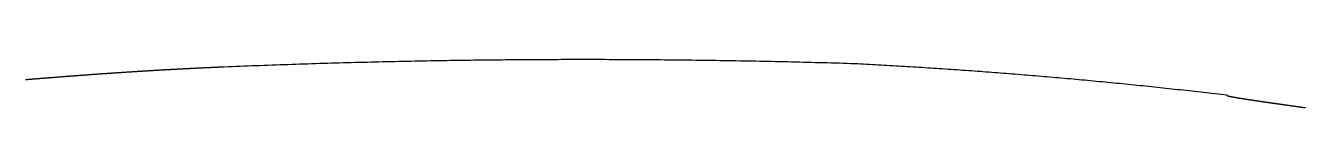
# Model space of a CAD drawing. Header units: millimetres. Extents: x 0 to 610, y 0 to 457.
# Drawn here: x 31.16 to 37.87, y 98 to 98.26 of the extents above; entities that cross this region are included whole.
import ezdxf

# ---------------------------------------------------------------- set-up
doc = ezdxf.new("R2010")
doc.units = ezdxf.units.MM
doc.layers.add('TEST_CUT_FIRST', color=1, linetype='Continuous')

msp = doc.modelspace()

# ---------------------------------------------------------------- linework, layer by layer
at = {"layer": 'TEST_CUT_FIRST'}
msp.add_lwpolyline([(31.16273, 98.15188), (31.16416, 98.152), (31.1656, 98.15211), (31.16701, 98.15223), (31.16839, 98.15234), (31.16975, 98.15246), (31.1711, 98.15257), (31.17247, 98.15268), (31.17385, 98.1528), (31.17523, 98.15291), (31.17661, 98.15302), (31.17799, 98.15314), (31.17936, 98.15325), (31.18074, 98.15336), (31.18211, 98.15348), (31.18349, 98.15359), (31.18486, 98.1537), (31.18624, 98.15382), (31.18761, 98.15393), (31.18899, 98.15404), (31.19037, 98.15415), (31.19174, 98.15427), (31.19312, 98.15438), (31.19449, 98.15449), (31.19587, 98.1546), (31.19725, 98.15472), (31.19862, 98.15483), (31.2, 98.15494), (31.20137, 98.15505), (31.20275, 98.15517), (31.20412, 98.15528), (31.2055, 98.15539), (31.20687, 98.1555), (31.20825, 98.15561), (31.20962, 98.15573), (31.211, 98.15584), (31.21237, 98.15595), (31.21375, 98.15606), (31.21512, 98.15617), (31.2165, 98.15628), (31.21787, 98.1564), (31.21925, 98.15651), (31.22062, 98.15662), (31.222, 98.15673), (31.22337, 98.15684), (31.22475, 98.15695), (31.22612, 98.15706), (31.2275, 98.15717), (31.22887, 98.15729), (31.23025, 98.1574), (31.23162, 98.15751), (31.233, 98.15762), (31.23437, 98.15773), (31.23575, 98.15784), (31.23712, 98.15795), (31.2385, 98.15806), (31.23987, 98.15817), (31.24124, 98.15828), (31.24262, 98.15839), (31.24399, 98.1585), (31.24537, 98.15861), (31.24674, 98.15872), (31.24812, 98.15883), (31.24949, 98.15894), (31.25086, 98.15905), (31.25224, 98.15916), (31.25361, 98.15927), (31.25499, 98.15938), (31.25636, 98.15949), (31.25773, 98.1596), (31.25911, 98.15971), (31.26048, 98.15982), (31.26185, 98.15993), (31.26323, 98.16004), (31.2646, 98.16015), (31.26598, 98.16026), (31.26736, 98.16037), (31.26873, 98.16048), (31.2701, 98.16059), (31.27146, 98.16069), (31.27282, 98.1608), (31.27419, 98.16091), (31.27559, 98.16102), (31.27703, 98.16114), (31.27845, 98.16125), (31.27982, 98.16136), (31.28109, 98.16146), (31.28224, 98.16155), (31.28343, 98.16164), (31.28481, 98.16175), (31.28658, 98.16189), (31.28885, 98.16207), (31.2915, 98.16228), (31.29436, 98.1625), (31.29724, 98.16273), (31.30001, 98.16295), (31.30268, 98.16316), (31.30529, 98.16336), (31.3079, 98.16356), (31.31054, 98.16377), (31.3132, 98.16398), (31.31588, 98.16419), (31.31856, 98.1644), (31.32123, 98.1646), (31.3239, 98.16481), (31.32656, 98.16502), (31.32921, 98.16522), (31.33187, 98.16543), (31.33453, 98.16563), (31.3372, 98.16584), (31.33987, 98.16605), (31.34255, 98.16625), (31.34523, 98.16646), (31.34789, 98.16666), (31.35052, 98.16687), (31.35312, 98.16707), (31.35573, 98.16727), (31.3584, 98.16747), (31.36118, 98.16768), (31.36407, 98.1679), (31.36694, 98.16812), (31.36959, 98.16832), (31.37183, 98.16849), (31.37354, 98.16863), (31.37485, 98.16872), (31.37593, 98.16881), (31.37699, 98.16889), (31.37817, 98.16898), (31.37946, 98.16907), (31.3808, 98.16918), (31.38215, 98.16928), (31.38347, 98.16938), (31.38476, 98.16948), (31.38604, 98.16957), (31.38731, 98.16967), (31.3886, 98.16977), (31.38988, 98.16986), (31.39118, 98.16996), (31.39247, 98.17006), (31.39377, 98.17016), (31.39506, 98.17025), (31.39635, 98.17035), (31.39763, 98.17045), (31.39892, 98.17054), (31.40021, 98.17064), (31.4015, 98.17074), (31.40279, 98.17083), (31.40408, 98.17093), (31.40537, 98.17103), (31.40666, 98.17112), (31.40795, 98.17122), (31.40924, 98.17132), (31.41053, 98.17141), (31.41182, 98.17151), (31.41311, 98.17161), (31.4144, 98.1717), (31.41569, 98.1718), (31.41698, 98.1719), (31.41827, 98.17199), (31.41956, 98.17209), (31.42085, 98.17218), (31.42214, 98.17228), (31.42343, 98.17238), (31.42472, 98.17247), (31.426, 98.17257), (31.42729, 98.17266), (31.42858, 98.17276), (31.42987, 98.17285), (31.43116, 98.17295), (31.43245, 98.17305), (31.43374, 98.17314), (31.43503, 98.17324), (31.43632, 98.17333), (31.4376, 98.17343), (31.43889, 98.17352), (31.44018, 98.17362), (31.44147, 98.17371), (31.44276, 98.17381), (31.44405, 98.1739), (31.44534, 98.174), (31.44663, 98.17409), (31.44791, 98.17419), (31.4492, 98.17428), (31.45049, 98.17438), (31.45178, 98.17447), (31.45307, 98.17457), (31.45436, 98.17466), (31.45565, 98.17475), (31.45693, 98.17485), (31.45822, 98.17494), (31.45951, 98.17504), (31.4608, 98.17513), (31.46208, 98.17523), (31.46337, 98.17532), (31.46466, 98.17541), (31.46595, 98.17551), (31.46724, 98.1756), (31.46852, 98.1757), (31.46981, 98.17579), (31.4711, 98.17588), (31.47238, 98.17598), (31.47367, 98.17607), (31.47496, 98.17616), (31.47625, 98.17626), (31.47754, 98.17635), (31.47883, 98.17644), (31.48011, 98.17654), (31.48138, 98.17663), (31.48266, 98.17672), (31.48395, 98.17681), (31.48526, 98.17691), (31.4866, 98.17701), (31.48794, 98.1771), (31.48922, 98.1772), (31.49041, 98.17728), (31.49149, 98.17736), (31.4926, 98.17744), (31.4939, 98.17753), (31.49556, 98.17765), (31.49768, 98.1778), (31.50015, 98.17798), (31.50281, 98.17817), (31.5055, 98.17836), (31.50808, 98.17855), (31.51057, 98.17873), (31.51301, 98.1789), (31.51544, 98.17907), (31.51789, 98.17925), (31.52038, 98.17943), (31.52287, 98.1796), (31.52537, 98.17978), (31.52787, 98.17996), (31.53035, 98.18013), (31.53283, 98.18031), (31.53531, 98.18048), (31.53779, 98.18066), (31.54027, 98.18083), (31.54275, 98.18101), (31.54524, 98.18118), (31.54774, 98.18136), (31.55024, 98.18153), (31.55272, 98.18171), (31.55518, 98.18188), (31.5576, 98.18205), (31.56004, 98.18222), (31.56252, 98.18239), (31.56511, 98.18257), (31.56781, 98.18276), (31.57048, 98.18294), (31.57295, 98.18311), (31.57504, 98.18326), (31.57663, 98.18337), (31.57784, 98.18345), (31.57885, 98.18352), (31.57983, 98.18359), (31.58092, 98.18366), (31.58211, 98.18375), (31.58336, 98.18383), (31.58461, 98.18392), (31.58584, 98.184), (31.58704, 98.18408), (31.58822, 98.18417), (31.5894, 98.18425), (31.59059, 98.18433), (31.59179, 98.18441), (31.59299, 98.18449), (31.59419, 98.18457), (31.59539, 98.18466), (31.59658, 98.18474), (31.59778, 98.18482), (31.59897, 98.1849), (31.60017, 98.18498), (31.60136, 98.18506), (31.60256, 98.18515), (31.60376, 98.18523), (31.60495, 98.18531), (31.60615, 98.18539), (31.60735, 98.18547), (31.60854, 98.18555), (31.60974, 98.18563), (31.61093, 98.18572), (31.61213, 98.1858), (31.61333, 98.18588), (31.61452, 98.18596), (31.61572, 98.18604), (31.61691, 98.18612), (31.61811, 98.1862), (31.6193, 98.18628), (31.6205, 98.18636), (31.62169, 98.18644), (31.62289, 98.18652), (31.62408, 98.1866), (31.62528, 98.18669), (31.62647, 98.18677), (31.62767, 98.18685), (31.62886, 98.18693), (31.63006, 98.18701), (31.63125, 98.18709), (31.63245, 98.18717), (31.63364, 98.18725), (31.63484, 98.18733), (31.63603, 98.18741), (31.63723, 98.18749), (31.63842, 98.18757), (31.63962, 98.18765), (31.64081, 98.18773), (31.64201, 98.18781), (31.6432, 98.18789), (31.64439, 98.18797), (31.64559, 98.18805), (31.64678, 98.18812), (31.64798, 98.1882), (31.64917, 98.18828), (31.65037, 98.18836), (31.65156, 98.18844), (31.65276, 98.18852), (31.65395, 98.1886), (31.65514, 98.18868), (31.65634, 98.18876), (31.65753, 98.18884), (31.65872, 98.18892), (31.65992, 98.189), (31.66111, 98.18907), (31.6623, 98.18915), (31.6635, 98.18923), (31.66469, 98.18931), (31.66588, 98.18939), (31.66707, 98.18947), (31.66827, 98.18955), (31.66946, 98.18962), (31.67065, 98.1897), (31.67185, 98.18978), (31.67305, 98.18986), (31.67424, 98.18994), (31.67543, 98.19002), (31.67661, 98.19009), (31.67779, 98.19017), (31.67899, 98.19025), (31.6802, 98.19033), (31.68143, 98.19041), (31.68265, 98.19049), (31.68384, 98.19057), (31.68497, 98.19064), (31.68603, 98.19071), (31.6871, 98.19078), (31.6883, 98.19086), (31.68974, 98.19095), (31.69149, 98.19106), (31.69348, 98.19119), (31.69559, 98.19133), (31.69772, 98.19147), (31.69979, 98.1916), (31.70178, 98.19173), (31.70375, 98.19185), (31.70571, 98.19198), (31.70768, 98.19211), (31.70968, 98.19224), (31.71168, 98.19236), (31.71369, 98.19249), (31.71569, 98.19262), (31.71768, 98.19275), (31.71968, 98.19288), (31.72167, 98.193), (31.72366, 98.19313), (31.72565, 98.19326), (31.72764, 98.19338), (31.72964, 98.19351), (31.73165, 98.19364), (31.73366, 98.19376), (31.73565, 98.19389), (31.73762, 98.19401), (31.73956, 98.19414), (31.74151, 98.19426), (31.74351, 98.19439), (31.7456, 98.19452), (31.74779, 98.19465), (31.74996, 98.19479), (31.75194, 98.19491), (31.75357, 98.19502), (31.75474, 98.19509), (31.75556, 98.19514), (31.75618, 98.19518), (31.75678, 98.19522), (31.75749, 98.19526), (31.75829, 98.19531), (31.75914, 98.19536), (31.75999, 98.19542), (31.76082, 98.19547), (31.76163, 98.19552), (31.76242, 98.19557), (31.76321, 98.19562), (31.764, 98.19567), (31.7648, 98.19572), (31.76561, 98.19577), (31.76642, 98.19582), (31.76722, 98.19587), (31.76802, 98.19592), (31.76882, 98.19597), (31.76963, 98.19601), (31.77043, 98.19606), (31.77123, 98.19611), (31.77203, 98.19616), (31.77284, 98.19621), (31.77364, 98.19626), (31.77444, 98.19631), (31.77524, 98.19636), (31.77605, 98.19641), (31.77685, 98.19646), (31.77765, 98.19651), (31.77845, 98.19656), (31.77926, 98.19661), (31.78006, 98.19666), (31.78086, 98.19671), (31.78166, 98.19676), (31.78246, 98.19681), (31.78326, 98.19685), (31.78407, 98.1969), (31.78487, 98.19695), (31.78567, 98.197), (31.78647, 98.19705), (31.78727, 98.1971), (31.78808, 98.19715), (31.78888, 98.1972), (31.78968, 98.19725), (31.79048, 98.1973), (31.79128, 98.19734), (31.79208, 98.19739), (31.79288, 98.19744), (31.79369, 98.19749), (31.79449, 98.19754), (31.79529, 98.19759), (31.79609, 98.19764), (31.79689, 98.19769), (31.79769, 98.19774), (31.7985, 98.19778), (31.7993, 98.19783), (31.8001, 98.19788), (31.8009, 98.19793), (31.8017, 98.19798), (31.8025, 98.19803), (31.8033, 98.19808), (31.80411, 98.19812), (31.80491, 98.19817), (31.80571, 98.19822), (31.80651, 98.19827), (31.80731, 98.19832), (31.80811, 98.19837), (31.80891, 98.19841), (31.80971, 98.19846), (31.81051, 98.19851), (31.81131, 98.19856), (31.81211, 98.19861), (31.81291, 98.19865), (31.81371, 98.1987), (31.81451, 98.19875), (31.81531, 98.1988), (31.81611, 98.19885), (31.81691, 98.19889), (31.81772, 98.19894), (31.81852, 98.19899), (31.81932, 98.19904), (31.82012, 98.19909), (31.82092, 98.19913), (31.82171, 98.19918), (31.8225, 98.19923), (31.8233, 98.19928), (31.82412, 98.19933), (31.82495, 98.19938), (31.82578, 98.19942), (31.82658, 98.19947), (31.82732, 98.19952), (31.82799, 98.19956), (31.82868, 98.1996), (31.82949, 98.19965), (31.83052, 98.19971), (31.83184, 98.19979), (31.83338, 98.19988), (31.83504, 98.19997), (31.83671, 98.20007), (31.83832, 98.20017), (31.83987, 98.20026), (31.84139, 98.20035), (31.8429, 98.20044), (31.84443, 98.20053), (31.84598, 98.20062), (31.84753, 98.20071), (31.84909, 98.2008), (31.85064, 98.20089), (31.85219, 98.20098), (31.85373, 98.20107), (31.85528, 98.20116), (31.85682, 98.20125), (31.85836, 98.20134), (31.85991, 98.20143), (31.86146, 98.20152), (31.86302, 98.20161), (31.86457, 98.2017), (31.86612, 98.20179), (31.86765, 98.20188), (31.86916, 98.20197), (31.87067, 98.20206), (31.87222, 98.20215), (31.87383, 98.20224), (31.87551, 98.20234), (31.87717, 98.20243), (31.87871, 98.20252), (31.88001, 98.20259), (31.881, 98.20265), (31.88176, 98.20269), (31.88239, 98.20273), (31.883, 98.20277), (31.88368, 98.2028), (31.88442, 98.20285), (31.8852, 98.20289), (31.88598, 98.20294), (31.88675, 98.20298), (31.88749, 98.20302), (31.88823, 98.20306), (31.88897, 98.20311), (31.88971, 98.20315), (31.89046, 98.20319), (31.89121, 98.20323), (31.89195, 98.20328), (31.8927, 98.20332), (31.89345, 98.20336), (31.89419, 98.2034), (31.89494, 98.20344), (31.89568, 98.20349), (31.89643, 98.20353), (31.89718, 98.20357), (31.89792, 98.20361), (31.89867, 98.20366), (31.89942, 98.2037), (31.90016, 98.20374), (31.90091, 98.20378), (31.90165, 98.20382), (31.9024, 98.20387), (31.90315, 98.20391), (31.90389, 98.20395), (31.90464, 98.20399), (31.90538, 98.20403), (31.90613, 98.20408), (31.90687, 98.20412), (31.90762, 98.20416), (31.90836, 98.2042), (31.90911, 98.20424), (31.90985, 98.20428), (31.9106, 98.20433), (31.91134, 98.20437), (31.91209, 98.20441), (31.91283, 98.20445), (31.91358, 98.20449), (31.91432, 98.20453), (31.91507, 98.20458), (31.91581, 98.20462), (31.91656, 98.20466), (31.9173, 98.2047), (31.91805, 98.20474), (31.91879, 98.20478), (31.91954, 98.20482), (31.92028, 98.20487), (31.92103, 98.20491), (31.92177, 98.20495), (31.92252, 98.20499), (31.92326, 98.20503), (31.92401, 98.20507), (31.92475, 98.20511), (31.9255, 98.20515), (31.92624, 98.2052), (31.92699, 98.20524), (31.92773, 98.20528), (31.92847, 98.20532), (31.92922, 98.20536), (31.92996, 98.2054), (31.93071, 98.20544), (31.93145, 98.20548), (31.93219, 98.20552), (31.93294, 98.20556), (31.93368, 98.20561), (31.93442, 98.20565), (31.93517, 98.20569), (31.93591, 98.20573), (31.93666, 98.20577), (31.9374, 98.20581), (31.93814, 98.20585), (31.93889, 98.20589), (31.93963, 98.20593), (31.94038, 98.20597), (31.94112, 98.20601), (31.94186, 98.20605), (31.9426, 98.20609), (31.94334, 98.20613), (31.94408, 98.20617), (31.94482, 98.20621), (31.94558, 98.20626), (31.94635, 98.2063), (31.94712, 98.20634), (31.94786, 98.20638), (31.94855, 98.20642), (31.94918, 98.20645), (31.94982, 98.20649), (31.95057, 98.20653), (31.95153, 98.20658), (31.95275, 98.20664), (31.95417, 98.20672), (31.9557, 98.2068), (31.95725, 98.20689), (31.95874, 98.20697), (31.96017, 98.20704), (31.96157, 98.20712), (31.96297, 98.20719), (31.96439, 98.20727), (31.96582, 98.20735), (31.96726, 98.20742), (31.9687, 98.2075), (31.97013, 98.20758), (31.97156, 98.20765), (31.97299, 98.20773), (31.97442, 98.2078), (31.97584, 98.20788), (31.97727, 98.20795), (31.9787, 98.20803), (31.98014, 98.20811), (31.98158, 98.20818), (31.98301, 98.20826), (31.98444, 98.20833), (31.98586, 98.20841), (31.98725, 98.20848), (31.98865, 98.20855), (31.99008, 98.20863), (31.99157, 98.20871), (31.99313, 98.20879), (31.99467, 98.20887), (31.99609, 98.20894), (31.99729, 98.209), (31.9982, 98.20905), (31.9989, 98.20909), (31.99948, 98.20912), (32.00004, 98.20915), (32.00066, 98.20918), (32.00135, 98.20921), (32.00207, 98.20925), (32.00279, 98.20929), (32.00349, 98.20932), (32.00418, 98.20936), (32.00486, 98.20939), (32.00553, 98.20943), (32.00622, 98.20946), (32.0069, 98.2095), (32.00759, 98.20953), (32.00828, 98.20957), (32.00897, 98.20961), (32.00965, 98.20964), (32.01034, 98.20968), (32.01103, 98.20971), (32.01171, 98.20975), (32.0124, 98.20978), (32.01309, 98.20982), (32.01377, 98.20985), (32.01446, 98.20989), (32.01515, 98.20992), (32.01583, 98.20996), (32.01652, 98.20999), (32.01721, 98.21003), (32.01789, 98.21006), (32.01858, 98.2101), (32.01926, 98.21013), (32.01995, 98.21017), (32.02064, 98.2102), (32.02132, 98.21024), (32.02201, 98.21027), (32.02269, 98.2103), (32.02338, 98.21034), (32.02406, 98.21037), (32.02475, 98.21041), (32.02543, 98.21044), (32.02612, 98.21048), (32.0268, 98.21051), (32.02749, 98.21055), (32.02817, 98.21058), (32.02886, 98.21062), (32.02955, 98.21065), (32.03023, 98.21069), (32.03092, 98.21072), (32.0316, 98.21075), (32.03229, 98.21079), (32.03297, 98.21082), (32.03366, 98.21086), (32.03434, 98.21089), (32.03503, 98.21093), (32.03571, 98.21096), (32.0364, 98.21099), (32.03708, 98.21103), (32.03777, 98.21106), (32.03845, 98.2111), (32.03914, 98.21113), (32.03982, 98.21116), (32.04051, 98.2112), (32.04119, 98.21123), (32.04188, 98.21127), (32.04256, 98.2113), (32.04324, 98.21133), (32.04393, 98.21137), (32.04461, 98.2114), (32.04529, 98.21144), (32.04598, 98.21147), (32.04666, 98.2115), (32.04735, 98.21154), (32.04803, 98.21157), (32.04871, 98.2116), (32.0494, 98.21164), (32.05008, 98.21167), (32.05076, 98.21171), (32.05145, 98.21174), (32.05213, 98.21177), (32.05282, 98.21181), (32.0535, 98.21184), (32.05418, 98.21187), (32.05486, 98.21191), (32.05554, 98.21194), (32.05622, 98.21197), (32.0569, 98.21201), (32.0576, 98.21204), (32.05831, 98.21207), (32.05901, 98.21211), (32.05969, 98.21214), (32.06033, 98.21217), (32.06092, 98.2122), (32.06152, 98.21223), (32.06221, 98.21226), (32.06306, 98.21231), (32.06414, 98.21236), (32.06539, 98.21242), (32.06672, 98.21248), (32.06807, 98.21255), (32.06936, 98.21261), (32.07062, 98.21267), (32.07184, 98.21273), (32.07307, 98.21279), (32.07431, 98.21285), (32.07556, 98.21291), (32.07681, 98.21297), (32.07807, 98.21303), (32.07932, 98.21309), (32.08057, 98.21315), (32.08182, 98.21321), (32.08307, 98.21327), (32.08432, 98.21332), (32.08556, 98.21338), (32.08681, 98.21344), (32.08807, 98.2135), (32.08933, 98.21356), (32.09058, 98.21362), (32.09183, 98.21368), (32.09306, 98.21374), (32.09428, 98.21379), (32.0955, 98.21385), (32.09675, 98.21391), (32.09806, 98.21397), (32.09942, 98.21403), (32.10077, 98.2141), (32.10201, 98.21415), (32.10305, 98.2142), (32.10383, 98.21424), (32.1044, 98.21426), (32.10487, 98.21429), (32.10532, 98.21431), (32.10583, 98.21433), (32.1064, 98.21436), (32.10699, 98.21438), (32.10759, 98.21441), (32.10817, 98.21444), (32.10874, 98.21446), (32.1093, 98.21449), (32.10986, 98.21452), (32.11042, 98.21454), (32.11098, 98.21457), (32.11155, 98.21459), (32.11212, 98.21462), (32.11269, 98.21465), (32.11326, 98.21467), (32.11382, 98.2147), (32.11439, 98.21472), (32.11495, 98.21475), (32.11552, 98.21477), (32.11609, 98.2148), (32.11665, 98.21483), (32.11722, 98.21485), (32.11779, 98.21488), (32.11835, 98.2149), (32.11892, 98.21493), (32.11949, 98.21495), (32.12005, 98.21498), (32.12062, 98.21501), (32.12119, 98.21503), (32.12175, 98.21506), (32.12232, 98.21508), (32.12288, 98.21511), (32.12345, 98.21513), (32.12401, 98.21516), (32.12458, 98.21518), (32.12514, 98.21521), (32.12571, 98.21524), (32.12627, 98.21526), (32.12684, 98.21529), (32.1274, 98.21531), (32.12797, 98.21534), (32.12854, 98.21536), (32.1291, 98.21539), (32.12967, 98.21541), (32.13023, 98.21544), (32.1308, 98.21546), (32.13136, 98.21549), (32.13193, 98.21551), (32.13249, 98.21554), (32.13306, 98.21556), (32.13362, 98.21559), (32.13419, 98.21561), (32.13475, 98.21564), (32.13532, 98.21566), (32.13588, 98.21569), (32.13645, 98.21571), (32.13701, 98.21574), (32.13758, 98.21576), (32.13814, 98.21579), (32.13871, 98.21581), (32.13927, 98.21584), (32.13983, 98.21586), (32.1404, 98.21589), (32.14096, 98.21591), (32.14153, 98.21594), (32.14209, 98.21596), (32.14265, 98.21599), (32.14322, 98.21601), (32.14378, 98.21604), (32.14434, 98.21606), (32.14491, 98.21609), (32.14547, 98.21611), (32.14603, 98.21614), (32.1466, 98.21616), (32.14716, 98.21619), (32.14773, 98.21621), (32.14829, 98.21624), (32.14885, 98.21626), (32.14942, 98.21628), (32.14998, 98.21631), (32.15054, 98.21633), (32.15111, 98.21636), (32.15167, 98.21638), (32.15223, 98.21641), (32.1528, 98.21643), (32.15336, 98.21646), (32.15393, 98.21648), (32.15449, 98.2165), (32.15505, 98.21653), (32.1556, 98.21655), (32.15616, 98.21658), (32.15672, 98.2166), (32.1573, 98.21663), (32.1579, 98.21665), (32.15852, 98.21668), (32.15915, 98.2167), (32.15978, 98.21673), (32.16041, 98.21676), (32.16103, 98.21679), (32.16165, 98.21681), (32.16226, 98.21684), (32.16288, 98.21686), (32.1635, 98.21689), (32.16412, 98.21692), (32.16474, 98.21694), (32.16536, 98.21697), (32.16598, 98.217), (32.1666, 98.21702), (32.16722, 98.21705), (32.16784, 98.21708), (32.16846, 98.2171), (32.16908, 98.21713), (32.1697, 98.21715), (32.17033, 98.21718), (32.17095, 98.21721), (32.17157, 98.21723), (32.17218, 98.21726), (32.17277, 98.21728), (32.17337, 98.21731), (32.17399, 98.21733), (32.17466, 98.21736), (32.17537, 98.21739), (32.17607, 98.21742), (32.17669, 98.21745), (32.17713, 98.21747), (32.17736, 98.21748), (32.17737, 98.21748), (32.17738, 98.21748), (32.1774, 98.21748), (32.17743, 98.21748), (32.17751, 98.21748), (32.1776, 98.21749), (32.17767, 98.21749), (32.17773, 98.21749), (32.17778, 98.21749), (32.17783, 98.21749), (32.17789, 98.2175), (32.17794, 98.2175), (32.178, 98.2175), (32.17806, 98.2175), (32.17812, 98.21751), (32.17818, 98.21751), (32.17824, 98.21751), (32.1783, 98.21751), (32.17835, 98.21752), (32.17841, 98.21752), (32.17847, 98.21752), (32.17853, 98.21752), (32.17859, 98.21753), (32.17864, 98.21753), (32.1787, 98.21753), (32.17876, 98.21753), (32.17882, 98.21754), (32.17888, 98.21754), (32.17894, 98.21754), (32.17899, 98.21754), (32.17905, 98.21755), (32.17911, 98.21755), (32.17917, 98.21755), (32.17923, 98.21755), (32.17928, 98.21756), (32.17934, 98.21756), (32.1794, 98.21756), (32.17946, 98.21756), (32.17952, 98.21756), (32.17957, 98.21757), (32.17963, 98.21757), (32.17969, 98.21757), (32.17975, 98.21757), (32.17981, 98.21758), (32.17986, 98.21758), (32.17992, 98.21758), (32.17998, 98.21758), (32.18004, 98.21759), (32.1801, 98.21759), (32.18016, 98.21759), (32.18021, 98.21759), (32.18027, 98.2176), (32.18033, 98.2176), (32.18039, 98.2176), (32.18045, 98.2176), (32.1805, 98.21761), (32.18056, 98.21761), (32.18062, 98.21761), (32.18068, 98.21761), (32.18074, 98.21762), (32.18079, 98.21762), (32.18085, 98.21762), (32.18091, 98.21762), (32.18097, 98.21763), (32.18103, 98.21763), (32.18108, 98.21763), (32.18114, 98.21763), (32.1812, 98.21763), (32.18126, 98.21764), (32.18132, 98.21764), (32.18138, 98.21764), (32.18143, 98.21764), (32.18149, 98.21765), (32.18155, 98.21765), (32.18161, 98.21765), (32.18167, 98.21765), (32.18172, 98.21766), (32.18178, 98.21766), (32.18184, 98.21766), (32.1819, 98.21766), (32.18196, 98.21767), (32.18201, 98.21767), (32.18207, 98.21767), (32.18213, 98.21767), (32.18219, 98.21768), (32.18225, 98.21768), (32.1823, 98.21768), (32.18236, 98.21768), (32.18242, 98.21769), (32.18248, 98.21769), (32.18254, 98.21769), (32.18259, 98.21769), (32.18265, 98.21769), (32.18271, 98.2177), (32.18277, 98.2177), (32.18283, 98.2177), (32.18289, 98.2177), (32.18294, 98.21771), (32.183, 98.21771), (32.18306, 98.21771), (32.18312, 98.21771), (32.18318, 98.21772), (32.18323, 98.21772), (32.18329, 98.21772), (32.18335, 98.21772), (32.18341, 98.21773), (32.18347, 98.21773), (32.18352, 98.21773), (32.18358, 98.21773), (32.18364, 98.21774), (32.1837, 98.21774), (32.18376, 98.21774), (32.18381, 98.21774), (32.18387, 98.21775), (32.18393, 98.21775), (32.18399, 98.21775), (32.18405, 98.21775), (32.1841, 98.21775), (32.18416, 98.21776), (32.18422, 98.21776), (32.18428, 98.21776), (32.18434, 98.21776), (32.18439, 98.21777), (32.18445, 98.21777), (32.18451, 98.21777), (32.18457, 98.21777), (32.20536, 98.21863), (32.22615, 98.21949), (32.24694, 98.22034), (32.26773, 98.22118), (32.28853, 98.22201), (32.30932, 98.22283), (32.33011, 98.22364), (32.3509, 98.22444), (32.37169, 98.22523), (32.39249, 98.22601), (32.41328, 98.22678), (32.43407, 98.22754), (32.45487, 98.22829), (32.47566, 98.22904), (32.49645, 98.22977), (32.51725, 98.23049), (32.53804, 98.2312), (32.55884, 98.23191), (32.57963, 98.2326), (32.60043, 98.23329), (32.62122, 98.23396), (32.64202, 98.23463), (32.66281, 98.23528), (32.68361, 98.23593), (32.7044, 98.23657), (32.7252, 98.23719), (32.74599, 98.23781), (32.76679, 98.23842), (32.78759, 98.23902), (32.80838, 98.23961), (32.82918, 98.24019), (32.84997, 98.24076), (32.87077, 98.24132), (32.89156, 98.24187), (32.91235, 98.24241), (32.93315, 98.24294), (32.95394, 98.24346), (32.97473, 98.24398), (32.99553, 98.24448), (33.01632, 98.24497), (33.03712, 98.24546), (33.05791, 98.24593), (33.07871, 98.2464), (33.0995, 98.24685), (33.1203, 98.2473), (33.14109, 98.24773), (33.16188, 98.24816), (33.18268, 98.24858), (33.20347, 98.24899), (33.22427, 98.24939), (33.24506, 98.24977), (33.26586, 98.25015), (33.28666, 98.25052), (33.30745, 98.25088), (33.32825, 98.25123), (33.34904, 98.25158), (33.36984, 98.25191), (33.39063, 98.25223), (33.41143, 98.25254), (33.43222, 98.25285), (33.45302, 98.25314), (33.47382, 98.25342), (33.49461, 98.2537), (33.51541, 98.25396), (33.5362, 98.25422), (33.55699, 98.25447), (33.57779, 98.2547), (33.59858, 98.25493), (33.61937, 98.25515), (33.64017, 98.25536), (33.66096, 98.25556), (33.68175, 98.25575), (33.70255, 98.25593), (33.72334, 98.2561), (33.74413, 98.25626), (33.76493, 98.25641), (33.78572, 98.25655), (33.80651, 98.25669), (33.82731, 98.25681), (33.8481, 98.25692), (33.86889, 98.25703), (33.88969, 98.25712), (33.91048, 98.25721), (33.93127, 98.25729), (33.95207, 98.25735), (33.97286, 98.25741), (33.99366, 98.25746), (34.01445, 98.2575), (34.03524, 98.25753), (34.05603, 98.25755), (34.07683, 98.25756), (34.09762, 98.25756), (34.11842, 98.25755), (34.13921, 98.25753), (34.16, 98.25751), (34.18079, 98.25747), (34.20159, 98.25742), (34.22238, 98.25737), (34.24317, 98.2573), (34.26396, 98.25723), (34.28475, 98.25715), (34.30554, 98.25705), (34.32633, 98.25695), (34.34713, 98.25684), (34.36792, 98.25672), (34.38871, 98.25659), (34.4095, 98.25645), (34.43029, 98.2563), (34.45108, 98.25614), (34.47187, 98.25598), (34.49266, 98.2558), (34.51345, 98.25561), (34.53424, 98.25542), (34.55503, 98.25521), (34.57582, 98.255), (34.59661, 98.25478), (34.6174, 98.25454), (34.63819, 98.2543), (34.65898, 98.25405), (34.67977, 98.25379), (34.70056, 98.25352), (34.72135, 98.25324), (34.74214, 98.25296), (34.76293, 98.25266), (34.78372, 98.25235), (34.80451, 98.25204), (34.8253, 98.25171), (34.84609, 98.25138), (34.86688, 98.25103), (34.88767, 98.25068), (34.90845, 98.25032), (34.92924, 98.24995), (34.95003, 98.24957), (34.97082, 98.24918), (34.99161, 98.24878), (35.01239, 98.24837), (35.03318, 98.24795), (35.05397, 98.24752), (35.07476, 98.24709), (35.09554, 98.24664), (35.11633, 98.24619), (35.13712, 98.24573), (35.1579, 98.24525), (35.17869, 98.24477), (35.19948, 98.24428), (35.22026, 98.24378), (35.24105, 98.24327), (35.26183, 98.24275), (35.28262, 98.24223), (35.3034, 98.24169), (35.32419, 98.24114), (35.34497, 98.24059), (35.36576, 98.24003), (35.38654, 98.23945), (35.40733, 98.23887), (35.42811, 98.23828), (35.4489, 98.23768), (35.46968, 98.23706), (35.49046, 98.23644), (35.51125, 98.23582), (35.52652, 98.23503), (35.54178, 98.23424), (35.55705, 98.23344), (35.57232, 98.23263), (35.58759, 98.23181), (35.60285, 98.23099), (35.61812, 98.23015), (35.63338, 98.22931), (35.64865, 98.22846), (35.66391, 98.22761), (35.67918, 98.22674), (35.69444, 98.22587), (35.7097, 98.22499), (35.72497, 98.2241), (35.74023, 98.2232), (35.75549, 98.2223), (35.77075, 98.22139), (35.78601, 98.22047), (35.80127, 98.21954), (35.81653, 98.21861), (35.83179, 98.21766), (35.84705, 98.21671), (35.86231, 98.21575), (35.87757, 98.21479), (35.89283, 98.21381), (35.90808, 98.21283), (35.92334, 98.21184), (35.93859, 98.21084), (35.95385, 98.20984), (35.9691, 98.20882), (35.98436, 98.2078), (35.99961, 98.20677), (36.01487, 98.20573), (36.03012, 98.20469), (36.04538, 98.20363), (36.06063, 98.20257), (36.07589, 98.20151), (36.09114, 98.20043), (36.10639, 98.19934), (36.12164, 98.19825), (36.1369, 98.19715), (36.15215, 98.19604), (36.1674, 98.19493), (36.18265, 98.1938), (36.1979, 98.19267), (36.21314, 98.19153), (36.22839, 98.19039), (36.24364, 98.18923), (36.25889, 98.18807), (36.27413, 98.1869), (36.28938, 98.18572), (36.30462, 98.18453), (36.31987, 98.18334), (36.33511, 98.18214), (36.35035, 98.18093), (36.3656, 98.17971), (36.38084, 98.17848), (36.39608, 98.17725), (36.41132, 98.17601), (36.42656, 98.17476), (36.4418, 98.1735), (36.45704, 98.17224), (36.47227, 98.17097), (36.48751, 98.16969), (36.50274, 98.1684), (36.51798, 98.1671), (36.53321, 98.1658), (36.54845, 98.16449), (36.56368, 98.16317), (36.57891, 98.16184), (36.59414, 98.1605), (36.60937, 98.15916), (36.6246, 98.15781), (36.63983, 98.15645), (36.65506, 98.15509), (36.67028, 98.15371), (36.68551, 98.15233), (36.70073, 98.15094), (36.71596, 98.14954), (36.73118, 98.14814), (36.74641, 98.14672), (36.76163, 98.1453), (36.77685, 98.14387), (36.79207, 98.14244), (36.80729, 98.14099), (36.82251, 98.13954), (36.83773, 98.13808), (36.85295, 98.13661), (36.86817, 98.13513), (36.88338, 98.13365), (36.8986, 98.13216), (36.91381, 98.13066), (36.92903, 98.12915), (36.94424, 98.12764), (36.95946, 98.12611), (36.97466, 98.12458), (36.98987, 98.12305), (37.00508, 98.1215), (37.02028, 98.11995), (37.03548, 98.11838), (37.05068, 98.11681), (37.06588, 98.11524), (37.08108, 98.11365), (37.09628, 98.11206), (37.11148, 98.11046), (37.12668, 98.10885), (37.14188, 98.10723), (37.15707, 98.10561), (37.17227, 98.10398), (37.18746, 98.10234), (37.20266, 98.10069), (37.21785, 98.09904), (37.23304, 98.09737), (37.24823, 98.0957), (37.26342, 98.09402), (37.27861, 98.09234), (37.2938, 98.09064), (37.30898, 98.08894), (37.32417, 98.08723), (37.33935, 98.08551), (37.35454, 98.08379), (37.36972, 98.08205), (37.3849, 98.08031), (37.40009, 98.07856), (37.41527, 98.0768), (37.43045, 98.07503), (37.44562, 98.07326), (37.4608, 98.07149), (37.4608, 98.07148), (37.46079, 98.07148), (37.46078, 98.07148), (37.46078, 98.07147), (37.46077, 98.07147), (37.46076, 98.07147), (37.46076, 98.07146), (37.46075, 98.07146), (37.46074, 98.07146), (37.46074, 98.07145), (37.46073, 98.07145), (37.46072, 98.07145), (37.46072, 98.07144), (37.46071, 98.07144), (37.4607, 98.07144), (37.4607, 98.07143), (37.46069, 98.07143), (37.46068, 98.07143), (37.46068, 98.07142), (37.46067, 98.07142), (37.46066, 98.07142), (37.46066, 98.07141), (37.46065, 98.07141), (37.46064, 98.07141), (37.46064, 98.0714), (37.46063, 98.0714), (37.46062, 98.0714), (37.46062, 98.07139), (37.46061, 98.07139), (37.4606, 98.07139), (37.4606, 98.07138), (37.46059, 98.07138), (37.46058, 98.07138), (37.46058, 98.07137), (37.46057, 98.07137), (37.46056, 98.07136), (37.46055, 98.07136), (37.46054, 98.07135), (37.46053, 98.07135), (37.46053, 98.07134), (37.46052, 98.07134), (37.46051, 98.07134), (37.46051, 98.07133), (37.4605, 98.07133), (37.46049, 98.07132), (37.46048, 98.07132), (37.46047, 98.07131), (37.46046, 98.07131), (37.46046, 98.0713), (37.46045, 98.0713), (37.46044, 98.07129), (37.46043, 98.07129), (37.46043, 98.07128), (37.46042, 98.07128), (37.46041, 98.07128), (37.46041, 98.07127), (37.4604, 98.07127), (37.46039, 98.07127), (37.46039, 98.07126), (37.46038, 98.07126), (37.46038, 98.07125), (37.46037, 98.07125), (37.46036, 98.07125), (37.46036, 98.07124), (37.46035, 98.07124), (37.46035, 98.07123), (37.46034, 98.07123), (37.46033, 98.07123), (37.46033, 98.07122), (37.46032, 98.07122), (37.46032, 98.07121), (37.46031, 98.07121), (37.4603, 98.07121), (37.4603, 98.0712), (37.46029, 98.0712), (37.46029, 98.07119), (37.46028, 98.07119), (37.46027, 98.07119), (37.46027, 98.07118), (37.46026, 98.07118), (37.46026, 98.07117), (37.46025, 98.07117), (37.46024, 98.07116), (37.46023, 98.07116), (37.46023, 98.07115), (37.46022, 98.07115), (37.46022, 98.07114), (37.46021, 98.07114), (37.46021, 98.07113), (37.4602, 98.07113), (37.46019, 98.07113), (37.46019, 98.07112), (37.46018, 98.07112), (37.46018, 98.07111), (37.46017, 98.07111), (37.46017, 98.0711), (37.46016, 98.0711), (37.46016, 98.07109), (37.46015, 98.07109), (37.46014, 98.07108), (37.46013, 98.07108), (37.46013, 98.07107), (37.46012, 98.07107), (37.46012, 98.07106), (37.46011, 98.07106), (37.46011, 98.07105), (37.4601, 98.07105), (37.4601, 98.07104), (37.46009, 98.07104), (37.46009, 98.07103), (37.46008, 98.07103), (37.46007, 98.07102), (37.46007, 98.07101), (37.46006, 98.07101), (37.46006, 98.071), (37.46005, 98.071), (37.46004, 98.07099), (37.46004, 98.07098), (37.46003, 98.07098), (37.46003, 98.07097), (37.46002, 98.07097), (37.46002, 98.07096), (37.46001, 98.07096), (37.46001, 98.07095), (37.46, 98.07095), (37.46, 98.07094), (37.45999, 98.07094), (37.45999, 98.07093), (37.45998, 98.07093), (37.45998, 98.07092), (37.45997, 98.07091), (37.45996, 98.0709), (37.45996, 98.07089), (37.45995, 98.07089), (37.45995, 98.07088), (37.45994, 98.07088), (37.45994, 98.07087), (37.45993, 98.07087), (37.45993, 98.07086), (37.45993, 98.07085), (37.45992, 98.07085), (37.45992, 98.07084), (37.45991, 98.07084), (37.45991, 98.07083), (37.4599, 98.07082), (37.4599, 98.07081), (37.45989, 98.0708), (37.45989, 98.07079), (37.45988, 98.07079), (37.45988, 98.07078), (37.45987, 98.07077), (37.45987, 98.07076), (37.45986, 98.07075), (37.45986, 98.07074), (37.45985, 98.07074), (37.45985, 98.07073), (37.45985, 98.07072), (37.45984, 98.07072), (37.45984, 98.07071), (37.45984, 98.0707), (37.45983, 98.07069), (37.45983, 98.07068), (37.45983, 98.07067), (37.45982, 98.07067), (37.45982, 98.07066), (37.45982, 98.07065), (37.45982, 98.07064), (37.45981, 98.07064), (37.45981, 98.07063), (37.45981, 98.07062), (37.45981, 98.07061), (37.4598, 98.07061), (37.4598, 98.0706), (37.4598, 98.07059), (37.4598, 98.07058), (37.4598, 98.07057), (37.45979, 98.07057), (37.45979, 98.07056), (37.45979, 98.07055), (37.45979, 98.07054), (37.45979, 98.07053), (37.45979, 98.07052), (37.45979, 98.07051), (37.45979, 98.0705), (37.45978, 98.0705), (37.45978, 98.07049), (37.45978, 98.07048), (37.45978, 98.07047), (37.45978, 98.07046), (37.45978, 98.07045), (37.45978, 98.07044), (37.45978, 98.07043), (37.45978, 98.07042), (37.45978, 98.07041), (37.45978, 98.0704), (37.45978, 98.07039), (37.45979, 98.07039), (37.45979, 98.07038), (37.45979, 98.07037), (37.45979, 98.07036), (37.45979, 98.07035), (37.45979, 98.07034), (37.45979, 98.07033), (37.45979, 98.07032), (37.4598, 98.07032), (37.4598, 98.07031), (37.4598, 98.0703), (37.4598, 98.07029), (37.4598, 98.07028), (37.45981, 98.07028), (37.45981, 98.07027), (37.45981, 98.07026), (37.45981, 98.07025), (37.45982, 98.07024), (37.45982, 98.07023), (37.45982, 98.07022), (37.45982, 98.07021), (37.45983, 98.07021), (37.45983, 98.0702), (37.45983, 98.07019), (37.45984, 98.07018), (37.45984, 98.07017), (37.45984, 98.07016), (37.45985, 98.07016), (37.45985, 98.07015), (37.45985, 98.07014), (37.45986, 98.07014), (37.45986, 98.07013), (37.45986, 98.07012), (37.45987, 98.07012), (37.45987, 98.07011), (37.45987, 98.0701), (37.45988, 98.0701), (37.45988, 98.07009), (37.45988, 98.07008), (37.45989, 98.07008), (37.45989, 98.07007), (37.45989, 98.07006), (37.4599, 98.07006), (37.4599, 98.07005), (37.45991, 98.07004), (37.45991, 98.07003), (37.45992, 98.07003), (37.45992, 98.07002), (37.45992, 98.07001), (37.45993, 98.07001), (37.45993, 98.07), (37.45994, 98.06999), (37.45995, 98.06998), (37.45996, 98.06997), (37.45997, 98.06995), (37.45997, 98.06994), (37.45998, 98.06993), (37.45999, 98.06992), (37.46, 98.0699), (37.46001, 98.06989), (37.46002, 98.06988), (37.46003, 98.06987), (37.46004, 98.06985), (37.46006, 98.06984), (37.46007, 98.06983), (37.46008, 98.06981), (37.46009, 98.0698), (37.46011, 98.06978), (37.46012, 98.06977), (37.46013, 98.06976), (37.46015, 98.06974), (37.46016, 98.06973), (37.46018, 98.06971), (37.46019, 98.0697), (37.46021, 98.06968), (37.46023, 98.06967), (37.46024, 98.06965), (37.46026, 98.06963), (37.46028, 98.06962), (37.4603, 98.0696), (37.46032, 98.06958), (37.46034, 98.06957), (37.46036, 98.06955), (37.46037, 98.06954), (37.46038, 98.06953), (37.46039, 98.06952), (37.4604, 98.06951), (37.46041, 98.06951), (37.46043, 98.0695), (37.46044, 98.06949), (37.46045, 98.06948), (37.46046, 98.06947), (37.46048, 98.06946), (37.46049, 98.06945), (37.4605, 98.06944), (37.46052, 98.06943), (37.46053, 98.06942), (37.46054, 98.06941), (37.46056, 98.0694), (37.46057, 98.06939), (37.46059, 98.06938), (37.4606, 98.06937), (37.46062, 98.06936), (37.46063, 98.06935), (37.46065, 98.06934), (37.46066, 98.06933), (37.46068, 98.06932), (37.46069, 98.0693), (37.46071, 98.06929), (37.46072, 98.06928), (37.46074, 98.06927), (37.46076, 98.06926), (37.46077, 98.06925), (37.46079, 98.06924), (37.4608, 98.06923), (37.46082, 98.06922), (37.46084, 98.06921), (37.46086, 98.0692), (37.46088, 98.06919), (37.46089, 98.06918), (37.46091, 98.06916), (37.46093, 98.06915), (37.46095, 98.06914), (37.46097, 98.06913), (37.46099, 98.06912), (37.46101, 98.06911), (37.46102, 98.0691), (37.46104, 98.06909), (37.46106, 98.06907), (37.46108, 98.06906), (37.4611, 98.06905), (37.46112, 98.06904), (37.46114, 98.06903), (37.46116, 98.06902), (37.46118, 98.06901), (37.4612, 98.06899), (37.46122, 98.06898), (37.46125, 98.06897), (37.46127, 98.06896), (37.46129, 98.06895), (37.46131, 98.06894), (37.46133, 98.06893), (37.46135, 98.06891), (37.46137, 98.0689), (37.46139, 98.06889), (37.46142, 98.06888), (37.46144, 98.06887), (37.46146, 98.06886), (37.46149, 98.06884), (37.46151, 98.06883), (37.46153, 98.06882), (37.46156, 98.06881), (37.46158, 98.0688), (37.46161, 98.06878), (37.46163, 98.06877), (37.46166, 98.06876), (37.46168, 98.06875), (37.46171, 98.06873), (37.46173, 98.06872), (37.46176, 98.06871), (37.46178, 98.0687), (37.46181, 98.06869), (37.46183, 98.06867), (37.46186, 98.06866), (37.46188, 98.06865), (37.46191, 98.06864), (37.46194, 98.06862), (37.46196, 98.06861), (37.46199, 98.0686), (37.46202, 98.06859), (37.46204, 98.06857), (37.46207, 98.06856), (37.4621, 98.06855), (37.46213, 98.06854), (37.46216, 98.06852), (37.46218, 98.06851), (37.46221, 98.0685), (37.46224, 98.06849), (37.46227, 98.06847), (37.4623, 98.06846), (37.46233, 98.06845), (37.46236, 98.06844), (37.46239, 98.06842), (37.46242, 98.06841), (37.46245, 98.0684), (37.46248, 98.06838), (37.46251, 98.06837), (37.46254, 98.06836), (37.46258, 98.06834), (37.46261, 98.06833), (37.46264, 98.06832), (37.46267, 98.0683), (37.4627, 98.06829), (37.46274, 98.06828), (37.46277, 98.06826), (37.4628, 98.06825), (37.46283, 98.06824), (37.46287, 98.06822), (37.4629, 98.06821), (37.46293, 98.0682), (37.46297, 98.06818), (37.463, 98.06817), (37.46304, 98.06816), (37.46307, 98.06814), (37.4631, 98.06813), (37.46314, 98.06811), (37.46317, 98.0681), (37.46321, 98.06809), (37.46324, 98.06807), (37.46328, 98.06806), (37.46331, 98.06805), (37.46335, 98.06803), (37.46339, 98.06802), (37.46343, 98.068), (37.46346, 98.06799), (37.4635, 98.06798), (37.46354, 98.06796), (37.46358, 98.06795), (37.46362, 98.06793), (37.46366, 98.06792), (37.46369, 98.0679), (37.46373, 98.06789), (37.46377, 98.06787), (37.46381, 98.06786), (37.46385, 98.06785), (37.46389, 98.06783), (37.46393, 98.06782), (37.46397, 98.0678), (37.46401, 98.06779), (37.46405, 98.06777), (37.4641, 98.06776), (37.46414, 98.06774), (37.46418, 98.06773), (37.46422, 98.06772), (37.46426, 98.0677), (37.4643, 98.06769), (37.46434, 98.06767), (37.46439, 98.06766), (37.46443, 98.06764), (37.46447, 98.06763), (37.46451, 98.06761), (37.46456, 98.0676), (37.4646, 98.06758), (37.46465, 98.06757), (37.46469, 98.06755), (37.46474, 98.06754), (37.46478, 98.06752), (37.46483, 98.06751), (37.46488, 98.06749), (37.46492, 98.06747), (37.46497, 98.06746), (37.46502, 98.06744), (37.46506, 98.06743), (37.46511, 98.06741), (37.46516, 98.0674), (37.46521, 98.06738), (37.46525, 98.06737), (37.4653, 98.06735), (37.46535, 98.06733), (37.4654, 98.06732), (37.46545, 98.0673), (37.4655, 98.06729), (37.46555, 98.06727), (37.46559, 98.06726), (37.46564, 98.06724), (37.46569, 98.06722), (37.46575, 98.06721), (37.4658, 98.06719), (37.46586, 98.06717), (37.46591, 98.06716), (37.46595, 98.06714), (37.46598, 98.06713), (37.46601, 98.06712), (37.46607, 98.06711), (37.46615, 98.06708), (37.46629, 98.06704), (37.46646, 98.06699), (37.46664, 98.06693), (37.46684, 98.06687), (37.46702, 98.06682), (37.4672, 98.06677), (37.46737, 98.06672), (37.46755, 98.06666), (37.46773, 98.06661), (37.46792, 98.06656), (37.46811, 98.06651), (37.4683, 98.06645), (37.4685, 98.0664), (37.46869, 98.06634), (37.46889, 98.06629), (37.46909, 98.06624), (37.46929, 98.06618), (37.46949, 98.06613), (37.4697, 98.06607), (37.46991, 98.06602), (37.47012, 98.06596), (37.47033, 98.06591), (37.47055, 98.06585), (37.47076, 98.06579), (37.47098, 98.06574), (37.47119, 98.06568), (37.47142, 98.06563), (37.47165, 98.06557), (37.47189, 98.06551), (37.47213, 98.06545), (37.47236, 98.06539), (37.47257, 98.06534), (37.47275, 98.0653), (37.47292, 98.06526), (37.47307, 98.06522), (37.47322, 98.06518), (37.47337, 98.06515), (37.47354, 98.06511), (37.47371, 98.06507), (37.47388, 98.06503), (37.47404, 98.06499), (37.47421, 98.06495), (37.47438, 98.06491), (37.47455, 98.06487), (37.47472, 98.06483), (37.47489, 98.06479), (37.47507, 98.06475), (37.47524, 98.06471), (37.47542, 98.06466), (37.47559, 98.06462), (37.47577, 98.06458), (37.47595, 98.06454), (37.47613, 98.0645), (37.47631, 98.06446), (37.47649, 98.06442), (37.47667, 98.06438), (37.47685, 98.06434), (37.47704, 98.0643), (37.47722, 98.06426), (37.47741, 98.06421), (37.4776, 98.06417), (37.47778, 98.06413), (37.47797, 98.06409), (37.47816, 98.06405), (37.47835, 98.06401), (37.47855, 98.06396), (37.47874, 98.06392), (37.47893, 98.06388), (37.47913, 98.06384), (37.47932, 98.06379), (37.47952, 98.06375), (37.47972, 98.06371), (37.47992, 98.06367), (37.48012, 98.06362), (37.48032, 98.06358), (37.48052, 98.06354), (37.48072, 98.06349), (37.48093, 98.06345), (37.48113, 98.06341), (37.48134, 98.06336), (37.48154, 98.06332), (37.48175, 98.06328), (37.48196, 98.06323), (37.48217, 98.06319), (37.48238, 98.06315), (37.48259, 98.0631), (37.48281, 98.06306), (37.48302, 98.06301), (37.48323, 98.06297), (37.48345, 98.06292), (37.48367, 98.06288), (37.48388, 98.06284), (37.4841, 98.06279), (37.48432, 98.06275), (37.48454, 98.0627), (37.48476, 98.06266), (37.48499, 98.06261), (37.48521, 98.06257), (37.48544, 98.06252), (37.48566, 98.06248), (37.48589, 98.06243), (37.48612, 98.06238), (37.48634, 98.06234), (37.48657, 98.06229), (37.4868, 98.06225), (37.48704, 98.0622), (37.48727, 98.06216), (37.4875, 98.06211), (37.48774, 98.06206), (37.48797, 98.06202), (37.48821, 98.06197), (37.48845, 98.06192), (37.48868, 98.06188), (37.48892, 98.06183), (37.48916, 98.06178), (37.4894, 98.06174), (37.48965, 98.06169), (37.48989, 98.06164), (37.49013, 98.0616), (37.49038, 98.06155), (37.49063, 98.0615), (37.49087, 98.06145), (37.49112, 98.06141), (37.49137, 98.06136), (37.49162, 98.06131), (37.49187, 98.06126), (37.49212, 98.06122), (37.49238, 98.06117), (37.49263, 98.06112), (37.49289, 98.06107), (37.49314, 98.06102), (37.4934, 98.06097), (37.49366, 98.06093), (37.49392, 98.06088), (37.49418, 98.06083), (37.49444, 98.06078), (37.4947, 98.06073), (37.49496, 98.06068), (37.49523, 98.06063), (37.49549, 98.06058), (37.49576, 98.06053), (37.49602, 98.06048), (37.49629, 98.06043), (37.49656, 98.06038), (37.49683, 98.06033), (37.4971, 98.06029), (37.49737, 98.06024), (37.49764, 98.06019), (37.49792, 98.06014), (37.49819, 98.06008), (37.49847, 98.06003), (37.49875, 98.05998), (37.49902, 98.05993), (37.4993, 98.05988), (37.49958, 98.05983), (37.49986, 98.05978), (37.50014, 98.05973), (37.50043, 98.05968), (37.50071, 98.05963), (37.50099, 98.05958), (37.50128, 98.05953), (37.50157, 98.05947), (37.50185, 98.05942), (37.50214, 98.05937), (37.50243, 98.05932), (37.50272, 98.05927), (37.50301, 98.05922), (37.5033, 98.05916), (37.5036, 98.05911), (37.50389, 98.05906), (37.50419, 98.05901), (37.50448, 98.05895), (37.50478, 98.0589), (37.50508, 98.05885), (37.50538, 98.0588), (37.50568, 98.05874), (37.50598, 98.05869), (37.50628, 98.05864), (37.50659, 98.05859), (37.50689, 98.05853), (37.50719, 98.05848), (37.5075, 98.05843), (37.50781, 98.05837), (37.50811, 98.05832), (37.50842, 98.05826), (37.50873, 98.05821), (37.50904, 98.05816), (37.50936, 98.0581), (37.50967, 98.05805), (37.50998, 98.05799), (37.5103, 98.05794), (37.51061, 98.05789), (37.51093, 98.05783), (37.51125, 98.05778), (37.51157, 98.05772), (37.51189, 98.05767), (37.51221, 98.05761), (37.51253, 98.05756), (37.51285, 98.0575), (37.51317, 98.05745), (37.5135, 98.05739), (37.51382, 98.05734), (37.51415, 98.05728), (37.51448, 98.05722), (37.51481, 98.05717), (37.51514, 98.05711), (37.51547, 98.05706), (37.5158, 98.057), (37.51613, 98.05694), (37.51647, 98.05689), (37.5168, 98.05683), (37.51713, 98.05678), (37.51746, 98.05672), (37.51779, 98.05667), (37.51813, 98.05661), (37.51848, 98.05655), (37.51886, 98.05649), (37.51922, 98.05642), (37.51956, 98.05637), (37.51985, 98.05632), (37.52007, 98.05628), (37.52031, 98.05624), (37.52067, 98.05618), (37.52123, 98.05609), (37.52207, 98.05595), (37.52313, 98.05578), (37.5243, 98.05558), (37.5255, 98.05539), (37.52664, 98.0552), (37.52774, 98.05502), (37.52882, 98.05484), (37.5299, 98.05467), (37.53101, 98.05449), (37.53214, 98.0543), (37.53329, 98.05412), (37.53445, 98.05393), (37.53561, 98.05374), (37.53678, 98.05356), (37.53796, 98.05337), (37.53914, 98.05318), (37.54033, 98.05299), (37.54153, 98.0528), (37.54274, 98.05261), (37.54397, 98.05242), (37.5452, 98.05222), (37.54644, 98.05203), (37.54769, 98.05183), (37.54893, 98.05164), (37.55018, 98.05144), (37.55143, 98.05124), (37.55272, 98.05105), (37.55404, 98.05084), (37.5554, 98.05063), (37.55676, 98.05042), (37.55806, 98.05022), (37.55923, 98.05004), (37.56023, 98.04988), (37.5611, 98.04975), (37.56191, 98.04962), (37.5627, 98.0495), (37.56354, 98.04937), (37.56441, 98.04924), (37.56529, 98.04911), (37.56618, 98.04897), (37.56706, 98.04884), (37.56793, 98.0487), (37.5688, 98.04857), (37.56966, 98.04844), (37.57053, 98.04831), (37.5714, 98.04817), (37.57228, 98.04804), (37.57315, 98.04791), (37.57402, 98.04778), (37.57489, 98.04765), (37.57576, 98.04751), (37.57663, 98.04738), (37.5775, 98.04725), (37.57838, 98.04712), (37.57925, 98.04699), (37.58012, 98.04686), (37.58099, 98.04673), (37.58186, 98.04659), (37.58274, 98.04646), (37.58361, 98.04633), (37.58448, 98.0462), (37.58535, 98.04607), (37.58622, 98.04594), (37.5871, 98.04581), (37.58797, 98.04568), (37.58884, 98.04555), (37.58972, 98.04542), (37.59059, 98.04529), (37.59147, 98.04516), (37.59234, 98.04503), (37.59321, 98.0449), (37.59409, 98.04477), (37.59496, 98.04464), (37.59583, 98.04451), (37.59671, 98.04438), (37.59758, 98.04425), (37.59846, 98.04412), (37.59933, 98.04399), (37.60021, 98.04386), (37.60108, 98.04373), (37.60196, 98.0436), (37.60283, 98.04347), (37.60371, 98.04334), (37.60458, 98.04321), (37.60546, 98.04308), (37.60633, 98.04296), (37.60721, 98.04283), (37.60808, 98.0427), (37.60896, 98.04257), (37.60983, 98.04244), (37.61071, 98.04231), (37.61158, 98.04218), (37.61246, 98.04205), (37.61333, 98.04192), (37.61421, 98.0418), (37.61508, 98.04167), (37.61596, 98.04154), (37.61684, 98.04141), (37.61771, 98.04128), (37.61859, 98.04115), (37.61947, 98.04103), (37.62034, 98.0409), (37.62122, 98.04077), (37.6221, 98.04064), (37.62297, 98.04051), (37.62385, 98.04039), (37.62473, 98.04026), (37.6256, 98.04013), (37.62648, 98.04), (37.62736, 98.03987), (37.62823, 98.03975), (37.62911, 98.03962), (37.62999, 98.03949), (37.63087, 98.03936), (37.63174, 98.03924), (37.63262, 98.03911), (37.6335, 98.03898), (37.63438, 98.03885), (37.63525, 98.03873), (37.63613, 98.0386), (37.63701, 98.03847), (37.63789, 98.03834), (37.63876, 98.03822), (37.63964, 98.03809), (37.64052, 98.03796), (37.6414, 98.03783), (37.64227, 98.03771), (37.64315, 98.03758), (37.64403, 98.03745), (37.64491, 98.03733), (37.64579, 98.0372), (37.64667, 98.03707), (37.64754, 98.03695), (37.64842, 98.03682), (37.6493, 98.03669), (37.65018, 98.03656), (37.65106, 98.03644), (37.65194, 98.03631), (37.65282, 98.03618), (37.65369, 98.03606), (37.65457, 98.03593), (37.65545, 98.0358), (37.65633, 98.03568), (37.65721, 98.03555), (37.65809, 98.03542), (37.65897, 98.0353), (37.65985, 98.03517), (37.66073, 98.03504), (37.66161, 98.03492), (37.66248, 98.03479), (37.66336, 98.03467), (37.66424, 98.03454), (37.66512, 98.03441), (37.666, 98.03429), (37.66688, 98.03416), (37.66776, 98.03403), (37.66864, 98.03391), (37.66952, 98.03378), (37.6704, 98.03366), (37.67128, 98.03353), (37.67216, 98.0334), (37.67304, 98.03328), (37.67392, 98.03315), (37.6748, 98.03302), (37.67568, 98.0329), (37.67656, 98.03277), (37.67744, 98.03265), (37.67832, 98.03252), (37.6792, 98.03239), (37.68008, 98.03227), (37.68096, 98.03214), (37.68184, 98.03202), (37.68272, 98.03189), (37.6836, 98.03176), (37.68448, 98.03164), (37.68536, 98.03151), (37.68624, 98.03139), (37.68712, 98.03126), (37.688, 98.03114), (37.68888, 98.03101), (37.68976, 98.03088), (37.69064, 98.03076), (37.69152, 98.03063), (37.6924, 98.03051), (37.69328, 98.03038), (37.69416, 98.03026), (37.69505, 98.03013), (37.69593, 98.03), (37.69681, 98.02988), (37.69769, 98.02975), (37.69857, 98.02963), (37.69945, 98.0295), (37.70033, 98.02938), (37.70121, 98.02925), (37.70209, 98.02912), (37.70297, 98.029), (37.70385, 98.02887), (37.70474, 98.02875), (37.70562, 98.02862), (37.7065, 98.0285), (37.70738, 98.02837), (37.70826, 98.02825), (37.70914, 98.02812), (37.71002, 98.028), (37.7109, 98.02787), (37.71178, 98.02774), (37.71267, 98.02762), (37.71355, 98.02749), (37.71443, 98.02737), (37.71532, 98.02724), (37.7162, 98.02712), (37.71707, 98.02699), (37.71794, 98.02687), (37.71881, 98.02675), (37.71969, 98.02662), (37.7206, 98.02649), (37.72154, 98.02636), (37.72247, 98.02623), (37.72335, 98.0261), (37.72413, 98.02599), (37.72479, 98.0259), (37.72548, 98.0258), (37.72638, 98.02567), (37.72765, 98.02549), (37.72943, 98.02524), (37.7316, 98.02493), (37.73396, 98.02459), (37.73636, 98.02425), (37.73864, 98.02393), (37.74082, 98.02362), (37.74294, 98.02332), (37.74506, 98.02302), (37.74721, 98.02272), (37.74938, 98.02241), (37.75157, 98.0221), (37.75376, 98.02179), (37.75595, 98.02148), (37.75812, 98.02117), (37.7603, 98.02086), (37.76247, 98.02055), (37.76464, 98.02025), (37.76681, 98.01994), (37.76899, 98.01963), (37.77118, 98.01932), (37.77336, 98.01901), (37.77555, 98.0187), (37.77773, 98.01839), (37.77988, 98.01809), (37.78202, 98.01779), (37.78416, 98.01748), (37.78634, 98.01718), (37.78859, 98.01686), (37.79092, 98.01653), (37.79323, 98.0162), (37.7954, 98.01589), (37.79731, 98.01562), (37.79887, 98.0154), (37.80018, 98.01522), (37.80134, 98.01505), (37.80249, 98.01489), (37.80371, 98.01472), (37.805, 98.01454), (37.80633, 98.01435), (37.80767, 98.01416), (37.80898, 98.01397), (37.81028, 98.01379), (37.81157, 98.01361), (37.81285, 98.01343), (37.81414, 98.01324), (37.81544, 98.01306), (37.81673, 98.01288), (37.81803, 98.01269), (37.81933, 98.01251), (37.82062, 98.01233), (37.82192, 98.01214), (37.82321, 98.01196), (37.82451, 98.01178), (37.82581, 98.01159), (37.8271, 98.01141), (37.8284, 98.01123), (37.82969, 98.01104), (37.83099, 98.01086), (37.83228, 98.01068), (37.83358, 98.01049), (37.83488, 98.01031), (37.83617, 98.01013), (37.83747, 98.00994), (37.83876, 98.00976), (37.84006, 98.00958), (37.84136, 98.00939), (37.84265, 98.00921), (37.84395, 98.00903), (37.84525, 98.00884), (37.84654, 98.00866), (37.84784, 98.00848), (37.84913, 98.00829), (37.85043, 98.00811), (37.85173, 98.00793), (37.85302, 98.00774), (37.85432, 98.00756), (37.85562, 98.00738), (37.85691, 98.00719), (37.85821, 98.00701), (37.85951, 98.00683), (37.8608, 98.00664), (37.8621, 98.00646), (37.8634, 98.00627), (37.86469, 98.00609), (37.86599, 98.00591), (37.86729, 98.00572), (37.86858, 98.00554), (37.86988, 98.00536), (37.87118, 98.00517), (37.87247, 98.00499), (37.87377, 98.00481)], dxfattribs=at)

doc.saveas('drawing.dxf')
